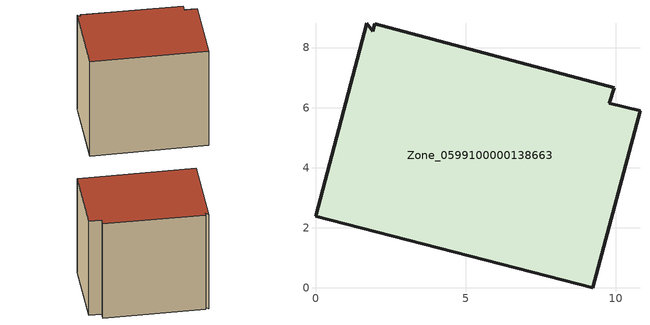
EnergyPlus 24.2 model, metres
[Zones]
Zone_0599100000138663
 floor ground (C_G): 0,2.39 1.71,8.81 1.91,8.55 1.97,8.79 9.94,6.67 9.78,6.14 10.8,5.9 9.23,0 z0
 wall outside (C_F): 9.23,0 10.8,5.9 9.78,6.14 9.94,6.67 1.97,8.79 1.91,8.55 1.71,8.81 0,2.39 9.23,0 z0:8.97
 roof outside (C_R): 1.71,8.81 0,2.39 9.23,0 10.8,5.9 9.78,6.14 9.94,6.67 1.97,8.79 1.91,8.55 z8.97
[BUILDING]
Pand.0599100000138663: North Axis=0; Terrain=City; Loads Convergence Tolerance Value=0.04; Temperature Convergence Tolerance Value=0.4; Solar Distribution=FullExterior; Maximum Number of Warmup Days=25; Minimum Number of Warmup Days=1
[Site:Location]
Rotterdam.The.Hague.AP_ZH_NLD Design_Conditions: Latitude=51.96; Longitude=4.45; Time Zone=1; Elevation=-4.5
[SITE:GROUNDTEMPERATURE:BUILDINGSURFACE]
18, 18, 18, 18, 18, 18, 18, 18, 18, 18, 18, 18
[MATERIAL] Thermal Absorptance=0.9; Solar Absorptance=0.7; Visible Absorptance=0.7
Name | Roughness | Thickness | Conductivity | Density | Specific Heat
G.TC.1946 | MediumSmooth | 0.15 | 1 | 540 | 1210
F.TC.1946 | Rough | 0.3 | 0.857143 | 1920 | 840
R.TC.1946 | MediumRough | 0.2 | 0.909091 | 1500 | 1000
[CONSTRUCTION]
C_G: G.TC.1946
C_F: F.TC.1946
C_R: R.TC.1946
[ZONE]
Zone_0599100000138663: Type=1; Multiplier=1; Ceiling Height=Autocalculate; Volume=Autocalculate; Floor Area=autocalculate; Part of Total Floor Area=Yes
[ZONEINFILTRATION:DESIGNFLOWRATE]
Infil_Zone_0599100000138663: Zone or ZoneList or Space or SpaceList=Zone_0599100000138663; Schedule=AlwaysOn; Design Flow Rate Calculation Method=Flow/Area; Flow Rate per Floor Area=0.003; Constant Term Coefficient=1; Temperature Term Coefficient=0; Velocity Term Coefficient=0; Velocity Squared Term Coefficient=0
[HVACTEMPLATE:ZONE:IDEALLOADSAIRSYSTEM]
Zone_0599100000138663: Maximum Heating Supply Air Temperature=50; Minimum Cooling Supply Air Temperature=13; Maximum Heating Supply Air Humidity Ratio=0.0156; Minimum Cooling Supply Air Humidity Ratio=0.0077; Heating Limit=NoLimit; Cooling Limit=NoLimit; Dehumidification Control Type=ConstantSensibleHeatRatio; Cooling Sensible Heat Ratio=0.7; Dehumidification Setpoint=60; Humidification Control Type=None; Humidification Setpoint=30; Outdoor Air Method=None; Outdoor Air Flow Rate per Person=0.00944; Outdoor Air Flow Rate per Zone Floor Area=0; Outdoor Air Flow Rate per Zone=0; Demand Controlled Ventilation Type=None; Outdoor Air Economizer Type=NoEconomizer; Heat Recovery Type=None; Sensible Heat Recovery Effectiveness=0.7; Latent Heat Recovery Effectiveness=0.65
[ZONECONTROL:THERMOSTAT]
ThermostatControl_Zone_0599100000138663: Zone or ZoneList=Zone_0599100000138663; Control Type Schedule=DualSetpointControlType; Control 1=Thermostat_Zone_0599100000138663; Temperature Difference Between Cutout And Setpoint=0
[THERMOSTATSETPOINT:DUALSETPOINT]
Thermostat_Zone_0599100000138663: Heating Setpoint Temperature Schedule=HeatingSetpoint_Zone_0599100000138663; Cooling Setpoint Temperature Schedule=CoolingSetpoint_Zone_0599100000138663
[SCHEDULE:COMPACT]
HeatingSetpoint_Zone_0599100000138663: Through: 12/31, For: AllDays, Until: 24:00, 21
CoolingSetpoint_Zone_0599100000138663: Through: 12/31, For: AllDays, Until: 24:00, 24
DualSetpointControlType: Through: 12/31, For: AllDays, Until: 24:00, 4
AlwaysOn: Through: 12/31, For: AllDays, Until: 24:00, 1
